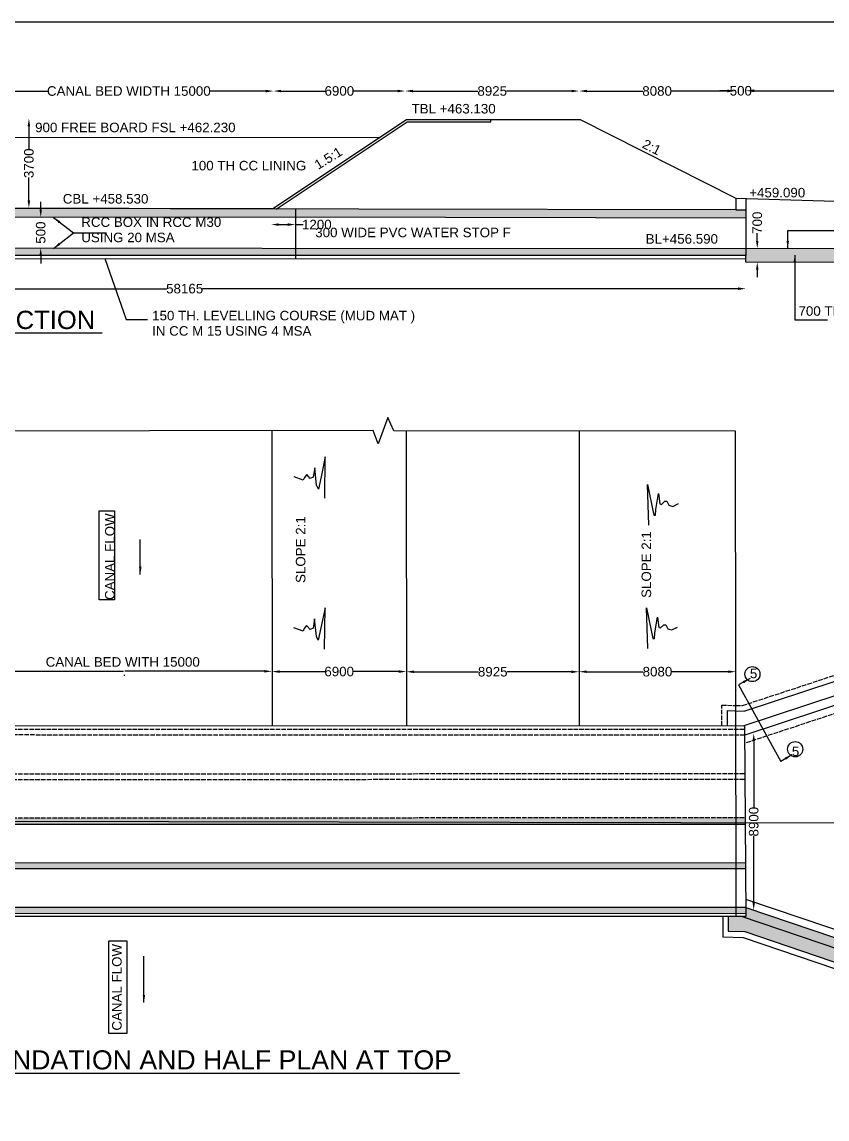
# Model space of a CAD drawing. Header units: millimetres. Extents: x 5124 to 11153714, y 2311 to 37856403.
# Drawn here: x 11050115 to 11092290, y 37798906 to 37856390 of the extents above; entities that cross this region are included whole.
import ezdxf

# ---------------------------------------------------------------- set-up
doc = ezdxf.new("R2010")
doc.units = ezdxf.units.MM
doc.header["$MEASUREMENT"] = 0
doc.linetypes.add('ACAD_ISO02W100', pattern=[15, 12, -3])
doc.layers.add('DIMENSION', color=50, linetype='Continuous')
doc.layers.add('TEXT', color=7, linetype='Continuous')
doc.styles.get("Standard").update_dxf_attribs({"font": 'arial.ttf', "height": 500})
doc.dimstyles.get("Standard").update_dxf_attribs({"dimtxt": 500, "dimasz": 400, "dimexe": 0.18, "dimexo": 0.0625, "dimgap": 0.09, "dimtad": 0, "dimdec": 0, "dimzin": 0, "dimdsep": 46, "dimtxsty": 'Standard', "dimcen": 0.09, "dimse1": 1, "dimse2": 1, "dimadec": 0, "dimazin": 0, "dimtfac": 1, "dimtdec": 0, "dimtofl": 0, "dimtmove": 0, "dimatfit": 3, "dimfxl": 0, "dimtolj": 1, "dimtzin": 0, "dimarcsym": 0})
pattern_1 = [(50, (0, 0), (537.945137, -47.064101), [56.25, -618.75]), (355, (0, 0), (-104.0635, 564.1441), [45, -495]), (100.4514, (44.83, -3.9), (433.882036, 517.0796565), [47.8051425, -525.856584]), (46.1842, (0, 150), (800.430786, -124.139261), [84.375, -928.125]), (96.6356, (66.7, 139.66), (700.997029, 730.588403), [71.707716, -788.78475]), (351.1842, (0, 150), (700.996459, 730.58895), [67.5, -742.5]), (21, (75, 112.5), (447.680289, -301.964168), [56.25, -618.75]), (326, (75, 112.5), (182.486499, 543.862534), [45, -495]), (71.4514, (112.3, 87.34), (630.1669714, 241.8978725), [47.8051425, -525.856584]), (37.5, (0, 0), (9.1198915, 249.6703904), [0, -489, 0, -502.5, 0, -496.875]), (7.5, (0, 0), (197.302153, 295.808784), [0, -286.5, 0, -477.75, 0, -189.375]), (327.5, (-167.25, 0), (400.3668271, -16.9161538), [0, -187.5, 0, -585, 0, -776.25]), (317.5, (-242.25, 0), (437.389627, 75.0787367), [0, -243.75, 0, -388.5, 0, -551.25])]

# ---------------------------------------------------------------- blocks, each defined once
blk = doc.blocks.new('*D11')
at = {"layer": 'Defpoints', "color": 0, "transparency": 16777216}
for p in [(11048137, 37852771), (11063291, 37852771), (11063291, 37852767)]:
    blk.add_point(p, dxfattribs=at)
at = {"layer": 'TEXT', "color": 0, "lineweight": -2, "transparency": 16777216}
for p, q in [((11048537, 37852767), (11051459, 37852767)), ((11062891, 37852767), (11059970, 37852767))]:
    blk.add_line(p, q, dxfattribs=at)
at = {"layer": 'TEXT', "color": 0, "transparency": 16777216}
for points in [[(11048537, 37852834), (11048537, 37852700), (11048137, 37852767)], [(11062891, 37852834), (11062891, 37852700), (11063291, 37852767)]]:
    blk.add_solid(points, dxfattribs=at)
at = {"layer": 'TEXT', "color": 0, "transparency": 16777216, "insert": (11055714, 37852767), "char_height": 500, "attachment_point": 5}
blk.add_mtext('\\A1;CANAL BED WIDTH 15000', dxfattribs=at)
blk = doc.blocks.new('*D12')
at = {"layer": 'Defpoints', "color": 0, "transparency": 16777216}
for p in [(11063291, 37852771), (11070193, 37852771), (11070193, 37852771)]:
    blk.add_point(p, dxfattribs=at)
at = {"layer": 'TEXT', "color": 0, "lineweight": -2, "transparency": 16777216}
for p, q in [((11063691, 37852771), (11065995, 37852771)), ((11069793, 37852771), (11067489, 37852771))]:
    blk.add_line(p, q, dxfattribs=at)
at = {"layer": 'TEXT', "color": 0, "transparency": 16777216}
for points in [[(11063691, 37852838), (11063691, 37852704), (11063291, 37852771)], [(11069793, 37852838), (11069793, 37852704), (11070193, 37852771)]]:
    blk.add_solid(points, dxfattribs=at)
at = {"layer": 'TEXT', "color": 0, "transparency": 16777216, "insert": (11066742, 37852771), "char_height": 500, "attachment_point": 5}
blk.add_mtext('\\A1;6900', dxfattribs=at)
blk = doc.blocks.new('*D13')
at = {"layer": 'Defpoints', "color": 0, "transparency": 16777216}
for p in [(11070193, 37852771), (11079308, 37852771), (11079308, 37852770)]:
    blk.add_point(p, dxfattribs=at)
at = {"layer": 'TEXT', "color": 0, "lineweight": -2, "transparency": 16777216}
for p, q in [((11070593, 37852770), (11074001, 37852770)), ((11078908, 37852770), (11075499, 37852770))]:
    blk.add_line(p, q, dxfattribs=at)
at = {"layer": 'TEXT', "color": 0, "transparency": 16777216}
for points in [[(11070593, 37852836), (11070593, 37852703), (11070193, 37852770)], [(11078908, 37852836), (11078908, 37852703), (11079308, 37852770)]]:
    blk.add_solid(points, dxfattribs=at)
at = {"layer": 'TEXT', "color": 0, "transparency": 16777216, "insert": (11074750, 37852770), "char_height": 500, "attachment_point": 5}
blk.add_mtext('\\A1;8925', dxfattribs=at)
blk = doc.blocks.new('*D14')
at = {"layer": 'Defpoints', "color": 0, "transparency": 16777216}
for p in [(11079308, 37852770), (11087468, 37852770), (11087468, 37852770)]:
    blk.add_point(p, dxfattribs=at)
at = {"layer": 'TEXT', "color": 0, "lineweight": -2, "transparency": 16777216}
for p, q in [((11079708, 37852770), (11082642, 37852770)), ((11087068, 37852770), (11084134, 37852770))]:
    blk.add_line(p, q, dxfattribs=at)
at = {"layer": 'TEXT', "color": 0, "transparency": 16777216}
for points in [[(11079708, 37852836), (11079708, 37852703), (11079308, 37852770)], [(11087068, 37852836), (11087068, 37852703), (11087468, 37852770)]]:
    blk.add_solid(points, dxfattribs=at)
at = {"layer": 'TEXT', "color": 0, "transparency": 16777216, "insert": (11083388, 37852770), "char_height": 500, "attachment_point": 5}
blk.add_mtext('\\A1;8080', dxfattribs=at)
blk = doc.blocks.new('*D15')
at = {"layer": 'Defpoints', "color": 0, "transparency": 16777216}
for p in [(11087468, 37852770), (11088078, 37852779), (11088078, 37852770)]:
    blk.add_point(p, dxfattribs=at)
at = {"layer": 'TEXT', "color": 0, "lineweight": -2, "transparency": 16777216}
for p, q in [((11087068, 37852779), (11086668, 37852779)), ((11088478, 37852779), (11088878, 37852779))]:
    blk.add_line(p, q, dxfattribs=at)
at = {"layer": 'TEXT', "color": 0, "transparency": 16777216}
for points in [[(11087068, 37852846), (11087068, 37852712), (11087468, 37852779)], [(11088478, 37852846), (11088478, 37852712), (11088078, 37852779)]]:
    blk.add_solid(points, dxfattribs=at)
at = {"layer": 'TEXT', "color": 0, "transparency": 16777216, "insert": (11087773, 37852779), "char_height": 500, "attachment_point": 5}
blk.add_mtext('\\A1;500', dxfattribs=at)
blk = doc.blocks.new('*D16')
at = {"layer": 'Defpoints', "color": 0, "transparency": 16777216}
for p in [(11088078, 37852779), (11101881, 37852789), (11101881, 37852779)]:
    blk.add_point(p, dxfattribs=at)
at = {"layer": 'TEXT', "color": 0, "lineweight": -2, "transparency": 16777216}
for p, q in [((11088478, 37852789), (11094063, 37852789)), ((11101481, 37852789), (11095896, 37852789))]:
    blk.add_line(p, q, dxfattribs=at)
at = {"layer": 'TEXT', "color": 0, "transparency": 16777216}
for points in [[(11088478, 37852855), (11088478, 37852722), (11088078, 37852789)], [(11101481, 37852855), (11101481, 37852722), (11101881, 37852789)]]:
    blk.add_solid(points, dxfattribs=at)
at = {"layer": 'TEXT', "color": 0, "transparency": 16777216, "insert": (11094980, 37852789), "char_height": 500, "attachment_point": 5}
blk.add_mtext('\\A1;13700', dxfattribs=at)
blk = doc.blocks.new('*D23')
at = {"layer": 'Defpoints', "color": 0, "transparency": 16777216}
for p in [(11029245, 37843946), (11088034, 37843811), (11088034, 37842414)]:
    blk.add_point(p, dxfattribs=at)
at = {"layer": 'TEXT', "color": 0, "lineweight": -2, "transparency": 16777216}
for p, q in [((11029645, 37842414), (11057697, 37842414)), ((11087634, 37842414), (11059582, 37842414))]:
    blk.add_line(p, q, dxfattribs=at)
at = {"layer": 'TEXT', "color": 0, "transparency": 16777216}
for points in [[(11029645, 37842480), (11029645, 37842347), (11029245, 37842414)], [(11087634, 37842480), (11087634, 37842347), (11088034, 37842414)]]:
    blk.add_solid(points, dxfattribs=at)
at = {"layer": 'TEXT', "color": 0, "transparency": 16777216, "insert": (11058639, 37842414), "char_height": 500, "attachment_point": 5}
blk.add_mtext('\\A1;58165', dxfattribs=at)
blk = doc.blocks.new('*D27')
at = {"layer": 'Defpoints', "color": 0, "transparency": 16777216}
for p in [(11088634, 37844519), (11088634, 37844519), (11088757, 37843809)]:
    blk.add_point(p, dxfattribs=at)
at = {"layer": 'TEXT', "color": 0, "lineweight": -2, "transparency": 16777216}
for p, q in [((11088634, 37844919), (11088634, 37845319)), ((11088634, 37843409), (11088634, 37843009))]:
    blk.add_line(p, q, dxfattribs=at)
at = {"layer": 'TEXT', "color": 0, "transparency": 16777216}
for points in [[(11088567, 37844919), (11088701, 37844919), (11088634, 37844519)], [(11088567, 37843409), (11088701, 37843409), (11088634, 37843809)]]:
    blk.add_solid(points, dxfattribs=at)
at = {"layer": 'TEXT', "color": 0, "transparency": 16777216, "insert": (11088634, 37845869), "char_height": 500, "attachment_point": 5, "rotation": 90}
blk.add_mtext('\\A1;700', dxfattribs=at)
blk = doc.blocks.new('*D28')
at = {"layer": 'Defpoints', "color": 0, "transparency": 16777216}
for p in [(11063170, 37846172), (11064439, 37846173), (11064439, 37845772)]:
    blk.add_point(p, dxfattribs=at)
at = {"layer": 'TEXT', "color": 0, "lineweight": -2, "transparency": 16777216}
for p, q in [((11063570, 37845772), (11064039, 37845772)), ((11064439, 37845772), (11064839, 37845772))]:
    blk.add_line(p, q, dxfattribs=at)
at = {"layer": 'TEXT', "color": 0, "transparency": 16777216}
for points in [[(11063570, 37845839), (11063570, 37845705), (11063170, 37845772)], [(11064039, 37845839), (11064039, 37845705), (11064439, 37845772)]]:
    blk.add_solid(points, dxfattribs=at)
at = {"layer": 'TEXT', "color": 0, "transparency": 16777216, "insert": (11065562, 37845772), "char_height": 500, "attachment_point": 5}
blk.add_mtext('\\A1;1200', dxfattribs=at)
blk = doc.blocks.new('*D30')
at = {"layer": 'Defpoints', "color": 0, "transparency": 16777216}
for p in [(11050603, 37846161), (11051099, 37846161), (11050768, 37844539)]:
    blk.add_point(p, dxfattribs=at)
at = {"layer": 'TEXT', "color": 0, "lineweight": -2, "transparency": 16777216}
for p, q in [((11051099, 37846561), (11051099, 37846961)), ((11051099, 37844139), (11051099, 37843739))]:
    blk.add_line(p, q, dxfattribs=at)
at = {"layer": 'TEXT', "color": 0, "transparency": 16777216}
for points in [[(11051032, 37846561), (11051165, 37846561), (11051099, 37846161)], [(11051032, 37844139), (11051165, 37844139), (11051099, 37844539)]]:
    blk.add_solid(points, dxfattribs=at)
at = {"layer": 'TEXT', "color": 0, "transparency": 16777216, "insert": (11051099, 37845350), "char_height": 500, "attachment_point": 5, "rotation": 90}
blk.add_mtext('\\A1;500', dxfattribs=at)
blk = doc.blocks.new('*D31')
at = {"layer": 'Defpoints', "color": 0, "transparency": 16777216}
for p in [(11050456, 37851327), (11050480, 37851327), (11050456, 37846643)]:
    blk.add_point(p, dxfattribs=at)
at = {"layer": 'TEXT', "color": 0, "lineweight": -2, "transparency": 16777216}
for p, q in [((11050480, 37850927), (11050480, 37849730)), ((11050480, 37847043), (11050480, 37848239))]:
    blk.add_line(p, q, dxfattribs=at)
at = {"layer": 'TEXT', "color": 0, "transparency": 16777216}
for points in [[(11050413, 37850927), (11050546, 37850927), (11050480, 37851327)], [(11050413, 37847043), (11050546, 37847043), (11050480, 37846643)]]:
    blk.add_solid(points, dxfattribs=at)
at = {"layer": 'TEXT', "color": 0, "transparency": 16777216, "insert": (11050480, 37848985), "char_height": 500, "attachment_point": 5, "rotation": 90}
blk.add_mtext('\\A1;3700', dxfattribs=at)
blk = doc.blocks.new('*D49')
at = {"layer": 'Defpoints', "color": 0, "transparency": 16777216}
for p in [(11088277, 37819119), (11088450, 37819119), (11088440, 37809857)]:
    blk.add_point(p, dxfattribs=at)
at = {"layer": 'TEXT', "color": 0, "lineweight": -2, "transparency": 16777216}
for p, q in [((11088450, 37818719), (11088450, 37815234)), ((11088450, 37810257), (11088450, 37813742))]:
    blk.add_line(p, q, dxfattribs=at)
at = {"layer": 'TEXT', "color": 0, "transparency": 16777216}
for points in [[(11088383, 37818719), (11088516, 37818719), (11088450, 37819119)], [(11088383, 37810257), (11088516, 37810257), (11088450, 37809857)]]:
    blk.add_solid(points, dxfattribs=at)
at = {"layer": 'TEXT', "color": 0, "transparency": 16777216, "insert": (11088450, 37814488), "char_height": 500, "attachment_point": 5, "rotation": 90}
blk.add_mtext('\\A1;8900', dxfattribs=at)
blk = doc.blocks.new('*D115')
at = {"layer": 'Defpoints', "color": 0, "transparency": 16777216}
for p in [(11047737, 37822355), (11063213, 37822366), (11063213, 37822362)]:
    blk.add_point(p, dxfattribs=at)
at = {"layer": 'TEXT', "color": 0, "lineweight": -2, "transparency": 16777216}
for p, q in [((11048137, 37822366), (11055440, 37822366)), ((11062813, 37822366), (11055510, 37822366))]:
    blk.add_line(p, q, dxfattribs=at)
at = {"layer": 'TEXT', "color": 0, "transparency": 16777216}
for points in [[(11048137, 37822433), (11048137, 37822300), (11047737, 37822366)], [(11062813, 37822433), (11062813, 37822300), (11063213, 37822366)]]:
    blk.add_solid(points, dxfattribs=at)
at = {"layer": 'TEXT', "color": 0, "transparency": 16777216, "insert": (11055475, 37822366), "char_height": 500, "attachment_point": 5}
blk.add_mtext('\\A1;.', dxfattribs=at)
blk = doc.blocks.new('*D116')
at = {"layer": 'Defpoints', "color": 0, "transparency": 16777216}
for p in [(11063213, 37822366), (11070255, 37822370), (11070255, 37822351)]:
    blk.add_point(p, dxfattribs=at)
at = {"layer": 'TEXT', "color": 0, "lineweight": -2, "transparency": 16777216}
for p, q in [((11063613, 37822351), (11065987, 37822351)), ((11069855, 37822351), (11067482, 37822351))]:
    blk.add_line(p, q, dxfattribs=at)
at = {"layer": 'TEXT', "color": 0, "transparency": 16777216}
for points in [[(11063613, 37822418), (11063613, 37822284), (11063213, 37822351)], [(11069855, 37822418), (11069855, 37822284), (11070255, 37822351)]]:
    blk.add_solid(points, dxfattribs=at)
at = {"layer": 'TEXT', "color": 0, "transparency": 16777216, "insert": (11066734, 37822351), "char_height": 500, "attachment_point": 5}
blk.add_mtext('\\A1;6900', dxfattribs=at)
blk = doc.blocks.new('*D117')
at = {"layer": 'Defpoints', "color": 0, "transparency": 16777216}
for p in [(11070255, 37822351), (11079300, 37822345), (11079300, 37822341)]:
    blk.add_point(p, dxfattribs=at)
at = {"layer": 'TEXT', "color": 0, "lineweight": -2, "transparency": 16777216}
for p, q in [((11070655, 37822341), (11074029, 37822341)), ((11078900, 37822341), (11075526, 37822341))]:
    blk.add_line(p, q, dxfattribs=at)
at = {"layer": 'TEXT', "color": 0, "transparency": 16777216}
for points in [[(11070655, 37822408), (11070655, 37822274), (11070255, 37822341)], [(11078900, 37822408), (11078900, 37822274), (11079300, 37822341)]]:
    blk.add_solid(points, dxfattribs=at)
at = {"layer": 'TEXT', "color": 0, "transparency": 16777216, "insert": (11074777, 37822341), "char_height": 500, "attachment_point": 5}
blk.add_mtext('\\A1;8925', dxfattribs=at)
blk = doc.blocks.new('*D118')
at = {"layer": 'Defpoints', "color": 0, "transparency": 16777216}
for p in [(11079300, 37822336), (11087512, 37822345), (11087512, 37822244)]:
    blk.add_point(p, dxfattribs=at)
at = {"layer": 'TEXT', "color": 0, "lineweight": -2, "transparency": 16777216}
for p, q in [((11079700, 37822345), (11082660, 37822345)), ((11087112, 37822345), (11084152, 37822345))]:
    blk.add_line(p, q, dxfattribs=at)
at = {"layer": 'TEXT', "color": 0, "transparency": 16777216}
for points in [[(11079700, 37822412), (11079700, 37822279), (11079300, 37822345)], [(11087112, 37822412), (11087112, 37822279), (11087512, 37822345)]]:
    blk.add_solid(points, dxfattribs=at)
at = {"layer": 'TEXT', "color": 0, "transparency": 16777216, "insert": (11083406, 37822345), "char_height": 500, "attachment_point": 5}
blk.add_mtext('\\A1;8080', dxfattribs=at)

msp = doc.modelspace()

# ---------------------------------------------------------------- hatches: boundary and pattern name
at = {"layer": 'DIMENSION'}
h = msp.add_hatch(dxfattribs=at)
h.set_pattern_fill('AR-CONC', color=0, scale=75, style=0)
h.set_pattern_definition(pattern_1)
h.paths.add_polyline_path([(11064439.5, 37846584.6), (11047997.4, 37846607.6), (11047041.7, 37846603.5), (11047041.5, 37846157.9), (11047054.2, 37846157.9), (11064420.1, 37846172.8), (11064439.4, 37846172.8)])
h.paths.add_polyline_path([(11064438.9, 37844532.1), (11047040.6, 37844541.4), (11047040.4, 37844144.6), (11064438.8, 37844144.6)])
h = msp.add_hatch(dxfattribs=at)
h.set_pattern_fill('AR-CONC', color=0, scale=75, style=0)
h.set_pattern_definition(pattern_1)
h.paths.add_polyline_path([(11088033.9, 37846551.9), (11087513, 37846552.2), (11064439.5, 37846584.6), (11064439.4, 37846172.8), (11088033.9, 37846119.3)])
h.paths.add_polyline_path([(11088034, 37844519.4), (11064438.9, 37844532.1), (11064438.8, 37844144.6), (11088034, 37844144.6)])
h.paths.add_polyline_path([(11100643.8, 37844512.7), (11088034, 37844519.4), (11088034, 37844144.6), (11088034, 37843811.5), (11101282.6, 37843767.5), (11101419.5, 37843051.3), (11101869.7, 37843051.3), (11101869.7, 37843870.6), (11100643.8, 37843870.6)])
h.paths.add_polyline_path([(11101874.6, 37844512), (11100643.8, 37844512.7), (11100643.8, 37843870.6), (11101869.7, 37843870.6)])
h = msp.add_hatch(dxfattribs=at)
h.set_pattern_fill('AR-CONC', color=0, scale=75, style=0)
h.set_pattern_definition(pattern_1)
h.paths.add_polyline_path([(11029710.1, 37812014.1), (11029215.7, 37812014), (11029218.2, 37809973.6), (11029228.9, 37809982.2), (11029710.5, 37809982.3)])
h.paths.add_polyline_path([(11029710.1, 37812337.6), (11029215.4, 37812337.5), (11029215.7, 37812014), (11029710.1, 37812014.1)])
h.paths.add_polyline_path([(11029709.7, 37814365.2), (11029212.9, 37814365.3), (11029215.4, 37812337.5), (11029710.1, 37812337.6)])
h.paths.add_polyline_path([(11088011.1, 37814706.8), (11029709.7, 37814676.4), (11029709.7, 37814365.2), (11088013.6, 37814352.6)])
h.paths.add_polyline_path([(11088027.6, 37812341.9), (11029710.1, 37812337.6), (11029710.1, 37812014.1), (11088029.9, 37812017.3)])
h = msp.add_hatch(dxfattribs=at)
h.set_pattern_fill('AR-CONC', color=0, scale=75, style=0)
h.set_pattern_definition(pattern_1)
h.paths.add_polyline_path([(11088044, 37809991.5), (11029710.5, 37809982.3), (11029710.5, 37809681.7), (11088046.2, 37809685.7)])
h.paths.add_polyline_path([(11029710.5, 37809982.3), (11029228.9, 37809982.2), (11029218.2, 37809973.6), (11029218.6, 37809681.6), (11029710.5, 37809681.7)])
h.paths.add_polyline_path([(11029648.1, 37809681.6), (11029218.6, 37809681.6), (11029218.7, 37809533), (11029464.1, 37809533)])
h.paths.add_polyline_path([(11029710.5, 37809681.7), (11029648.1, 37809681.6), (11029464.1, 37809533), (11029710.5, 37809533)])
h = msp.add_hatch(dxfattribs=at)
h.set_pattern_fill('AR-CONC', color=0, scale=75, style=0)
h.set_pattern_definition(pattern_1)
h.paths.add_polyline_path([(11101354, 37804926.1), (11087761.3, 37809542.9), (11087112.2, 37809542.7), (11087112.2, 37808757.3), (11087986.9, 37808726.5), (11100838.1, 37804353.2), (11100838.1, 37801152), (11101354, 37801152)])
h.paths.add_polyline_path([(11101867.6, 37805302.2), (11088044, 37809991.5), (11088047.2, 37809542.9), (11087761.3, 37809542.9), (11101354, 37804926.1), (11101354, 37801152), (11101869.8, 37801152)])

# ---------------------------------------------------------------- linework, layer by layer
at = {"layer": 'DIMENSION', "color": 0}
msp.add_lwpolyline([(10987594.9, 37856390.1), (11153694.4, 37856390.1), (11153694.4, 37739464.4), (10987594.9, 37739464.4)], close=True, dxfattribs=at)
for points in [[(11029244.9, 37848829), (11029798.3, 37848829), (11036084.9, 37851261.6), (11041216.7, 37851261.6), (11048182.8, 37846647.7), (11063264.2, 37846616.1), (11070252.4, 37851271.2), (11079357.2, 37851271.2), (11087513, 37847150.5), (11101368.4, 37846746.2), (11115847.1, 37846671.3)], [(11063428.1, 37846586), (11070301.9, 37851156.4), (11074685.3, 37851152.6), (11074685.3, 37851271.2)], [(11042581.5, 37850357.6), (11068848.7, 37850336.1)], [(11087513, 37847150.5), (11087513, 37846552.2), (11047997.4, 37846607.6), (11029244.9, 37846527.4)], [(11088033.9, 37847135.3), (11088034, 37844144.6)], [(11064439.5, 37846584.6), (11064438.7, 37843984.7)], [(11087513, 37846552.2), (11088033.6, 37846551.9)], [(11029244.9, 37846133.9), (11047054.2, 37846157.9), (11064420.1, 37846172.8), (11088033.4, 37846119.3)], [(11023478.1, 37844554.1), (11101874.6, 37844512), (11101869.7, 37843866.7), (11101869.7, 37843051.3), (11101419.5, 37843051.3), (11101282.6, 37843767.5), (11088034, 37843811.5), (11088034, 37844144.6), (11029244.9, 37844144.6)], [(11029244.9, 37843994.6), (11088034, 37843978.1)], [(11087537.6, 37809542.8), (11087487, 37834944.9), (11069596.3, 37834965.1), (11069287.8, 37835665.7), (11068768.8, 37834292.5), (11068505.9, 37834975.6), (11045067.5, 37834943.8), (11044797.9, 37835630), (11044284.5, 37834246.2), (11044026.2, 37834946.2), (11037099.4, 37834931.5), (11036843.4, 37835634.7), (11036335.4, 37834262.9), (11036070.5, 37834947.2), (11031299.6, 37834923.2), (11031023.3, 37835622.9), (11030508.4, 37834247.5), (11030263.7, 37834934.5), (11026024.9, 37834938.9)], [(11063207.2, 37834968.4), (11063214.8, 37819502.2)], [(11070249.2, 37834964.4), (11070256.8, 37819505.7)], [(11079307.1, 37834954.2), (11079297.8, 37819510.2)], [(11087071, 37819514), (11087071, 37820321.2), (11087956.4, 37820284.2), (11100817, 37824516.3), (11100817, 37827698.9), (11101834.3, 37827698.9), (11101834.3, 37823592.2), (11087981, 37819021.8)], [(11087904.1, 37819514.4), (11101334.5, 37823941.3), (11101334.5, 37827698.9)], [(11029218.7, 37809533), (11088047.2, 37809542.9), (11087977.6, 37819514.5), (11029206.8, 37819485.4), (11029218.7, 37809533)], [(11029212.9, 37814365.3), (11088013.6, 37814352.6)], [(11029215.4, 37812337.5), (11088027.6, 37812341.9)], [(11088029.9, 37812017.3), (11029215.7, 37812014)], [(11086822.6, 37809542.7), (11086822.6, 37808460.5), (11087896.3, 37808425.5), (11100445.3, 37804163.6), (11100445.3, 37800752.9), (11102262.9, 37800752.9), (11102262.9, 37805606.5), (11088041.1, 37810413.2)], [(11029218.6, 37809681.6), (11088046.2, 37809685.7)], [(11088044, 37809991.5), (11029228.9, 37809982.2)], [(11087112.2, 37809542.7), (11087112.2, 37808757.3), (11087986.9, 37808726.5), (11100838.1, 37804353.2), (11100838.1, 37801152), (11101869.8, 37801152), (11101867.4, 37805740.2)], [(11101354, 37801152), (11101354, 37804926.1), (11087761.3, 37809542.9)], [(11088044, 37809991.5), (11101867.6, 37805302.2)]]:
    msp.add_lwpolyline(points, dxfattribs=at)
at = {"layer": 'DIMENSION', "color": 0, "linetype": 'ACAD_ISO02W100', "ltscale": 20}
for points in [[(11086774.5, 37819513.9), (11086774.5, 37820600.6), (11087515.6, 37820571.9), (11087854.1, 37820571.9), (11100408.7, 37824697.7), (11100408.7, 37828111.7), (11102243.4, 37828111.7), (11102243.4, 37823293.5), (11087984, 37818598)], [(11029206.9, 37819346.5), (11087978.9, 37819330.4)], [(11087981, 37819021.8), (11029205.3, 37819033.3)], [(11029209.8, 37816981.5), (11087995, 37817012.1)], [(11029210.1, 37816685.9), (11087997.1, 37816716.5)], [(11029212.5, 37814676.1), (11088011.1, 37814706.8)]]:
    msp.add_lwpolyline(points, dxfattribs=at)
at = {"layer": 'TEXT', "color": 0}
for points in [[(11054457, 37843987.5), (11055569.2, 37840798), (11056694.6, 37840798)], [(11065975.6, 37831434), (11066005.4, 37833605.4), (11065785.9, 37832550.7), (11065651.5, 37831904.9), (11065548.6, 37832112.2), (11065453.7, 37833030.6), (11065378.8, 37832538.1), (11065215.9, 37832471.2), (11065038.3, 37832683.4), (11064916.1, 37832517.7), (11064849.2, 37832389.8), (11064371.9, 37832555.5)], [(11082949.2, 37830028.6), (11082884.3, 37832152.9), (11083223.9, 37830550.8), (11083297.9, 37830544.9), (11083322.1, 37830848.1), (11083465, 37831674.6), (11083528.5, 37831135.2), (11083623.8, 37831111.4), (11083798.5, 37831274), (11083901.8, 37831274), (11084009, 37831063.8), (11084207.5, 37831008.2), (11084509.3, 37831155)], [(11065964.5, 37823520.5), (11065994.3, 37825692), (11065774.8, 37824637.2), (11065640.4, 37823991.4), (11065537.5, 37824198.7), (11065442.5, 37825117.2), (11065367.7, 37824624.6), (11065204.7, 37824557.8), (11065027.2, 37824770), (11064905, 37824604.3), (11064838, 37824476.4), (11064360.7, 37824642)], [(11082896.6, 37823560.4), (11082831.7, 37825684.7), (11083171.3, 37824082.6), (11083245.3, 37824076.7), (11083269.5, 37824379.9), (11083412.4, 37825206.4), (11083475.9, 37824667), (11083571.2, 37824643.2), (11083745.9, 37824805.8), (11083849.2, 37824805.8), (11083956.4, 37824595.6), (11084154.9, 37824540.1), (11084456.7, 37824686.8)]]:
    msp.add_lwpolyline(points, dxfattribs=at)
for points in [[(11054969.9, 37826102.8), (11054154.4, 37826102.8), (11054154.4, 37830768.9), (11054969.9, 37830768.9)], [(11054652.5, 37803407.7), (11055628.7, 37803407.7), (11055628.7, 37808223.7), (11054652.5, 37808223.7)]]:
    msp.add_lwpolyline(points, close=True, dxfattribs=at)
for centre, radius in [((11088381, 37822220.7), 396.2), ((11090622.3, 37818282.3), 397.7)]:
    msp.add_circle(centre, radius, dxfattribs=at)

# ---------------------------------------------------------------- texts
for s, height, p in [('TBL +463.130', 500, (11070524.1, 37851593.8)), ('900 FREE BOARD FSL +462.230', 500, (11050804.9, 37850612.4)), ('100 TH CC LINING ', 500, (11058992.8, 37848611.5)), ('+459.090', 500, (11088213.8, 37847197.3)), ('CBL +458.530', 500, (11052254.7, 37846874.9)), ('RCC BOX IN RCC M30 ', 500, (11053221.8, 37845652.9)), ('USING 20 MSA ', 500, (11053221.8, 37844849.7)), ('300 WIDE PVC WATER STOP F', 500, (11065479.8, 37845110.4)), ('BL+456.590', 500, (11082790.3, 37844772.5)), ('%%ULONGITUDINAL SECTION ', 959.109, (11037726.3, 37840299.2)), ('150 TH. LEVELLING COURSE (MUD MAT )', 500, (11056934.5, 37840754.4)), ('700 THICK FLOOER CONCRETE CC M15 ', 500, (11090795.1, 37840993.3)), ('IN CC M 15 USING 4 MSA ', 500, (11056934.5, 37839951.2)), ('CANAL BED WITH 15000 ', 500, (11051358.5, 37822607.4)), ('5', 500, (11088248.4, 37822003)), ('5', 500, (11090446.7, 37817924.7)), ('%%UHALF PLAN AT FOUNDATION AND HALF PLAN AT TOP ', 1000, (11036475.2, 37801507.8))]:
    msp.add_text(s, height=height, dxfattribs=at).set_placement(p)
for s, rotation, p in [('1.5:1', 31.656664, (11065633.4, 37848633.2)), ('2:1', 333.195194, (11082560.1, 37849825.9)), ('CANAL FLOW ', 90, (11054969.9, 37826102.8)), ('SLOPE 2:1', 90, (11064963.7, 37826996)), ('SLOPE 2:1', 90, (11083073.5, 37826213.4)), ('CANAL FLOW ', 90, (11055337.5, 37803541.7))]:
    msp.add_text(s, height=500, rotation=rotation, dxfattribs=at).set_placement(p)

# ---------------------------------------------------------------- dimensions: what is measured, and where the dimension line sits
for base, p1, p2, text, picture, middle in [((11063290.9, 37852767.1), (11048137.5, 37852770.9), (11063290.9, 37852770.9), 'CANAL BED WIDTH 15000', '*D11', (11055714.2, 37852767.1)), ((11070192.7, 37852770.9), (11063290.9, 37852770.9), (11070192.7, 37852770.9), '6900', '*D12', (11066741.8, 37852770.9)), ((11079308.1, 37852769.7), (11070192.7, 37852770.9), (11079308.1, 37852770.9), '8925', '*D13', (11074750.4, 37852769.7)), ((11087467.6, 37852769.7), (11079308.1, 37852769.7), (11087467.6, 37852769.7), '8080', '*D14', (11083387.8, 37852769.7)), ((11101881.5, 37852788.8), (11088077.9, 37852779), (11101881.5, 37852779), '13700', '*D16', (11094979.7, 37852788.8)), ((11064439.4, 37845772), (11063170, 37846171.8), (11064439.4, 37846172.8), '1200', '*D28', (11065561.7, 37845772)), ((11088034, 37842413.7), (11029244.9, 37843945.6), (11088034, 37843811.5), '58165', '*D23', (11058639.4, 37842413.7)), ((11063213.4, 37822366.4), (11047737.3, 37822354.6), (11063213.4, 37822362.3), '.', '*D115', (11055475.3, 37822366.4)), ((11070255.4, 37822350.9), (11063213.4, 37822366.4), (11070255.4, 37822369.9), '6900', '*D116', (11066734.4, 37822350.9)), ((11079299.5, 37822341), (11070255.4, 37822350.9), (11079299.5, 37822345.5), '8925', '*D117', (11074777.5, 37822341)), ((11087512.3, 37822345.5), (11079299.5, 37822335.5), (11087512.3, 37822243.9), '8080', '*D118', (11083405.9, 37822345.5))]:
    dim = msp.add_linear_dim(base=base, p1=p1, p2=p2, text=text, dimstyle='Standard', dxfattribs=at)
    dim.commit()
    dim.dimension.update_dxf_attribs({"geometry": picture, "text_midpoint": middle})
dim = msp.add_linear_dim(base=(11088077.9, 37852779), p1=(11087467.6, 37852769.7), p2=(11088077.9, 37852769.7), text='500', dimstyle='Standard', dxfattribs=at)
dim.commit()
dim.dimension.update_dxf_attribs({"geometry": '*D15', "text_midpoint": (11087772.7, 37852779), "dimtype": 160})
for base, p1, p2, text, picture, middle in [((11050479.6, 37851326.5), (11050456.4, 37846643), (11050456.4, 37851326.5), '3700', '*D31', (11050479.6, 37848984.7)), ((11051098.6, 37846161), (11050768.3, 37844539.4), (11050603.1, 37846161), '500', '*D30', (11051098.6, 37845350.2)), ((11088634.1, 37844519.1), (11088756.9, 37843809.1), (11088634.1, 37844519.1), '700', '*D27', (11088634.1, 37845868.7))]:
    dim = msp.add_linear_dim(base=base, p1=p1, p2=p2, angle=90, text=text, dimstyle='Standard', dxfattribs=at)
    dim.commit()
    dim.dimension.update_dxf_attribs({"geometry": picture, "text_midpoint": middle})
dim = msp.add_linear_dim(base=(11088449.7, 37819119.4), p1=(11088440.2, 37809857.1), p2=(11088277.1, 37819119.4), angle=90, text='8900', dimstyle='Standard', dxfattribs=at)
dim.commit()
dim.dimension.update_dxf_attribs({"geometry": '*D49', "text_midpoint": (11088449.7, 37814488.3), "dimtype": 160})

# ---------------------------------------------------------------- leaders
at = {"layer": 'DIMENSION', "color": 0}
for points in [[(11088255.5, 37821989.1), (11087657.4, 37821657.5), (11089870.9, 37817641.4)], [(11090448.6, 37817993.4), (11089870.9, 37817641.4)], [(11000863.6, 37816508.7), (11000863.6, 37814598.9), (11116189.3, 37814378.6)]]:
    msp.add_leader(points, dimstyle='Standard', override={"dimgap": 0.09, "dimtad": 0}, dxfattribs=at)
at = {"layer": 'TEXT', "color": 0}
for points in [[(11051763, 37846145.7), (11052814.8, 37845341.8), (11054536, 37845341.8)], [(11051771, 37844514.1), (11052814.8, 37845341.8)], [(11090231.7, 37844512.1), (11090231.7, 37845469.6), (11100848.3, 37845469.6)], [(11090599.7, 37844178.8), (11090599.7, 37840778.3), (11092320.5, 37840778.3)], [(11056313.9, 37827447), (11056313.9, 37829277.8)], [(11056505.1, 37805014.4), (11056505.1, 37807435.7)]]:
    msp.add_leader(points, dimstyle='Standard', override={"dimgap": 0.09, "dimtad": 0}, dxfattribs=at)

doc.saveas('drawing.dxf')
